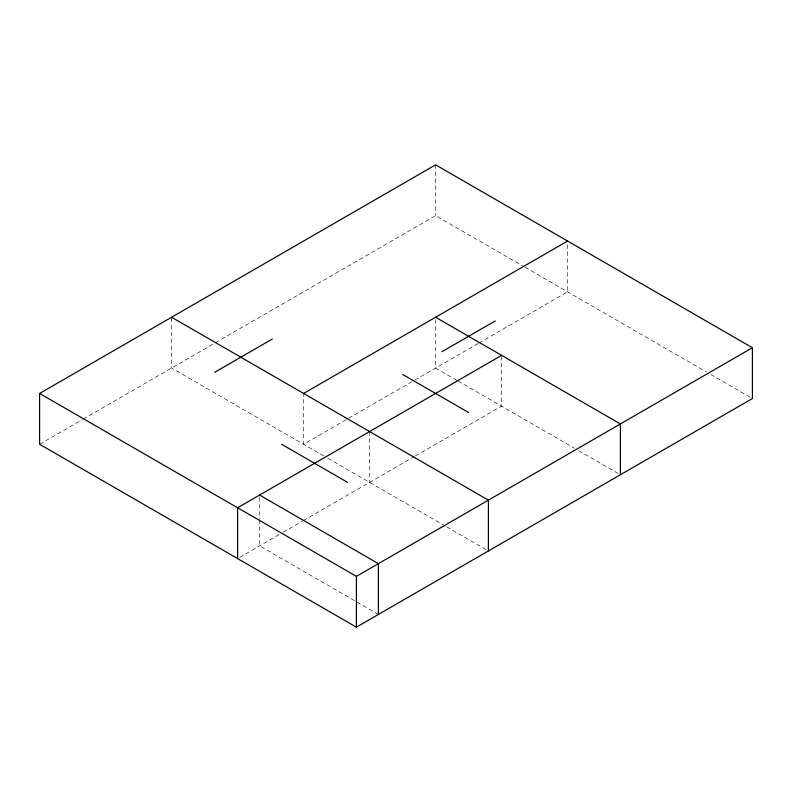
<?xml version="1.0" encoding="UTF-8"?>
<svg xmlns="http://www.w3.org/2000/svg" width="792" height="792" viewBox="0 0 792 792"><rect width="100%" height="100%" fill="white"/><g stroke="black" fill="none" stroke-linecap="round" stroke-linejoin="round"><path stroke-width="0.59" stroke-dasharray="3.96 2.97" d="M39.6 444.262L82.18 419.681M83.249 419.067L214.355 343.372M215.424 342.758L435.6 215.642L523.957 266.647M478.18 343.471L303.603 444.262L303.603 393.456M478.883 343.065L567.597 291.852L567.597 241.045M239.699 557.37L279.121 534.61M283.09 532.313L302.316 521.215M303.385 520.601L414.305 456.558M415.374 455.945L501.603 406.157L501.603 355.351M525.017 267.26L706.464 372.022M710.741 374.487L752.4 398.544M456.895 380.348L435.6 368.052L435.6 319.671M457.954 380.962L574.467 448.232M578.655 450.648L620.403 474.755M323.829 455.945L171.597 368.052L171.597 317.245M327.858 458.271L445.589 526.244M446.658 526.858L488.397 550.955M378.398 614.463L259.598 545.876L259.598 520.473M435.6 164.835L435.6 215.642M369.597 431.561L369.597 482.368M259.598 497.495L259.598 519.265"/><path stroke-width="1.19" d="M39.6 393.456L435.6 164.835L752.4 347.738L752.4 398.544L356.4 627.165L39.6 444.262L39.6 393.456L356.4 576.358L752.4 347.738M214.662 372.309L272.3 339.035M303.603 393.456L567.597 241.045M441.976 351.668L495.218 320.938M501.603 355.351L237.6 507.771L237.6 558.578M435.6 317.245L620.403 423.948L620.403 474.755M402.603 374.408L468.597 412.513M171.597 317.245L488.397 500.148L488.397 550.955M281.596 444.262L347.599 482.368M259.598 495.069L378.398 563.657L378.398 614.463M356.4 576.358L356.4 627.165"/></g></svg>
